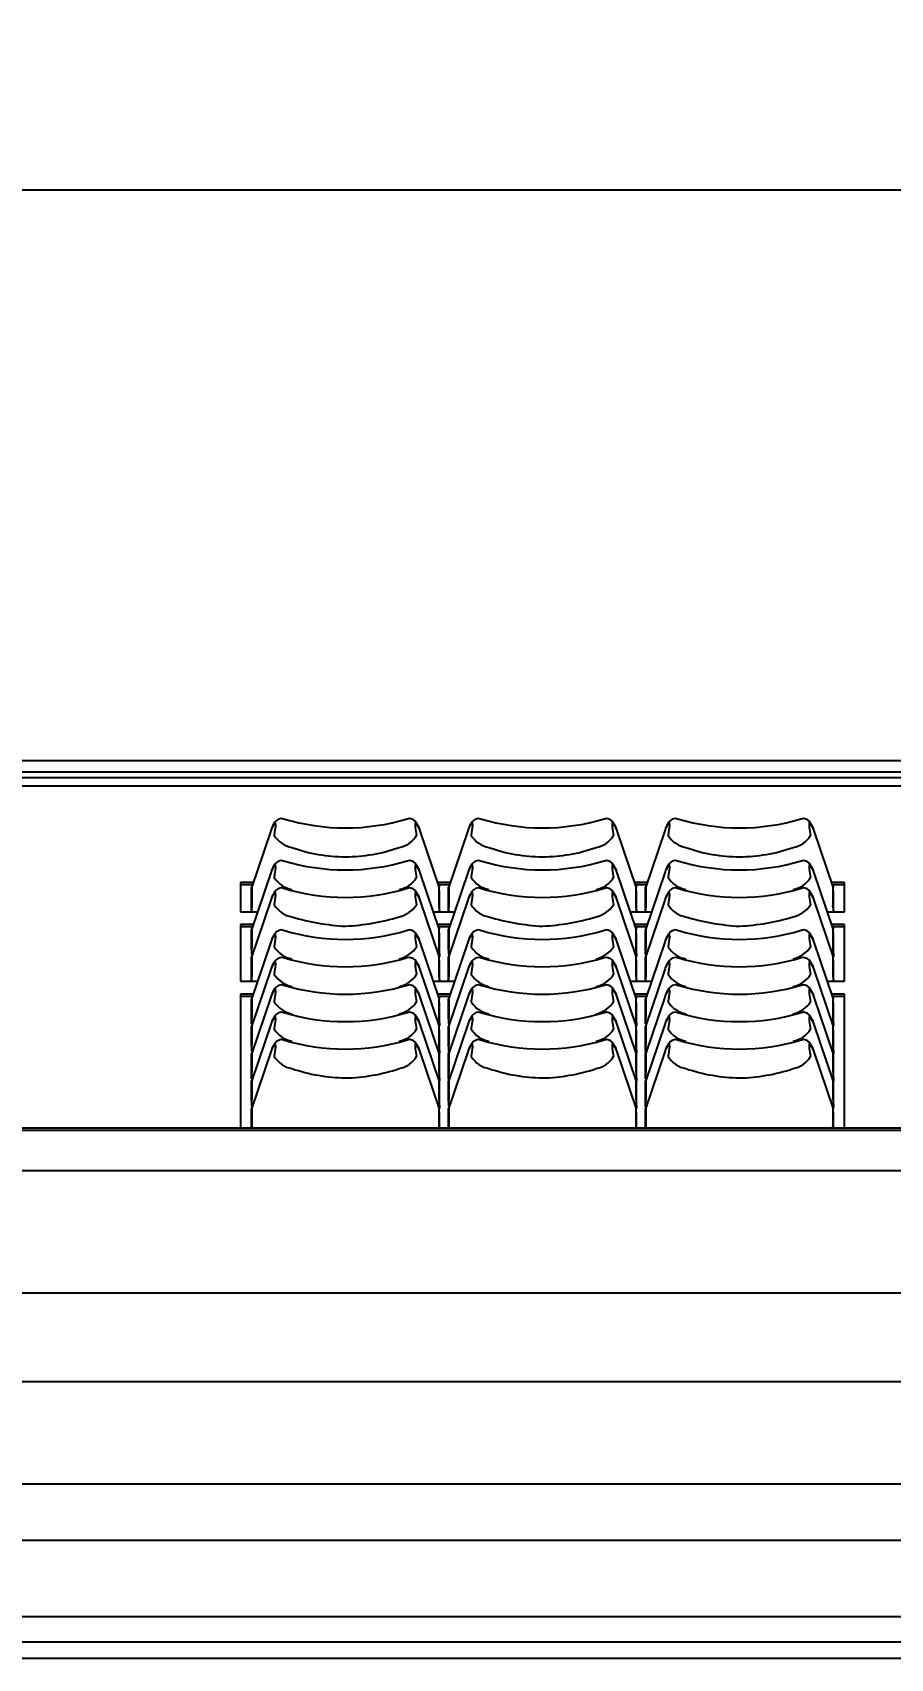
# Model space of a CAD drawing. Header units: inches. Extents: x 0.6 to 61.5, y 0.9 to 41.7.
# Drawn here: x 21.16 to 24.43, y 3.16 to 9.35 of the extents above; entities that cross this region are included whole.
import ezdxf

# ---------------------------------------------------------------- set-up
doc = ezdxf.new("R2010")
doc.units = ezdxf.units.IN
doc.header["$MEASUREMENT"] = 0
doc.layers.add('DIM', color=1, linetype='Continuous')
doc.layers.add('OBJECT', color=7, linetype='Continuous')
doc.styles.add('Arial', font='arial.ttf')
doc.dimstyles.new('ANSI & Metric .40 Stacked', dxfattribs={"dimscale": 2.666667, "dimtxt": 0.4, "dimasz": 0.5, "dimexe": 0.4, "dimexo": 0.4, "dimgap": 0.133333, "dimtad": 0, "dimtih": 1, "dimtoh": 1, "dimzin": 4, "dimdsep": 46, "dimtxsty": 'Arial', "dimcen": 0.2, "dimadec": 0, "dimazin": 0, "dimtfac": 0.75, "dimtofl": 0, "dimtmove": 0, "dimatfit": 3, "dimfxl": 1, "dimtolj": 1, "dimtzin": 0, "dimarcsym": 0})

# ---------------------------------------------------------------- blocks, each defined once
blk = doc.blocks.new('*D2')
at = {"layer": 'Defpoints', "color": 0, "transparency": 16777216}
for p in [(34.8192, 8.7457), (0.6492, 6.5153), (34.8192, 6.5144)]:
    blk.add_point(p, dxfattribs=at)
at = {"layer": 'DIM', "color": 0, "lineweight": -2, "transparency": 16777216}
for p, q in [((0.6492, 6.9153), (0.6492, 9.1457)), ((34.8192, 6.9144), (34.8192, 9.1457)), ((1.1492, 8.7457), (16.5511, 8.7457)), ((34.3192, 8.7457), (18.9173, 8.7457))]:
    blk.add_line(p, q, dxfattribs=at)
at = {"layer": 'DIM', "color": 0, "transparency": 16777216}
for points in [[(1.1492, 8.829), (1.1492, 8.6623), (0.6492, 8.7457)], [(34.3192, 8.829), (34.3192, 8.6623), (34.8192, 8.7457)]]:
    blk.add_solid(points, dxfattribs=at)
at = {"layer": 'DIM', "color": 0, "transparency": 16777216, "char_height": 0.4, "attachment_point": 5, "style": 'Arial'}
for s, insert in [('\\A1;34.17', (17.7342, 9.0834)), ('\\A1;[868mm]', (17.7342, 8.356))]:
    blk.add_mtext(s, dxfattribs=dict(at, insert=insert))

msp = doc.modelspace()

# ---------------------------------------------------------------- linework, layer by layer
at = {"layer": 'OBJECT'}
for p, q in [((34.1582, 6.573), (20.6308, 6.573)), ((34.1582, 6.5728), (20.6308, 6.5728)), ((20.6323, 6.5315), (34.1582, 6.5315)), ((34.1582, 6.5089), (20.633, 6.5089)), ((34.1572, 6.4765), (20.6342, 6.4765)), ((22.0737, 6.3177), (22.0714, 6.3109)), ((22.638, 6.311), (22.6358, 6.3173)), ((22.8237, 6.3177), (22.8214, 6.3109)), ((23.388, 6.311), (23.3858, 6.3173)), ((23.5737, 6.3177), (23.5714, 6.3109)), ((24.138, 6.311), (24.1358, 6.3173)), ((22.0737, 6.1577), (22.0714, 6.1509)), ((22.638, 6.1509), (22.6358, 6.1573)), ((22.8237, 6.1577), (22.8214, 6.1509)), ((23.388, 6.1509), (23.3858, 6.1573)), ((23.5737, 6.1577), (23.5714, 6.1509)), ((24.138, 6.1509), (24.1358, 6.1573)), ((22.003, 6.1097), (21.9552, 6.1097)), ((21.9552, 6.1097), (21.9552, 5.9985)), ((21.9552, 6.1018), (22.0003, 6.1018)), ((21.9974, 6.0918), (21.9972, 6.0652)), ((21.9974, 6.014), (21.9974, 6.0918)), ((22.753, 6.1097), (22.7064, 6.1097)), ((22.7091, 6.1018), (22.7503, 6.1018)), ((22.7119, 6.014), (22.7119, 6.0918)), ((22.7122, 6.0652), (22.7119, 6.0918)), ((22.7474, 6.0918), (22.7472, 6.0652)), ((22.7474, 6.014), (22.7474, 6.0918)), ((23.503, 6.1097), (23.4564, 6.1097)), ((23.4591, 6.1018), (23.5003, 6.1018)), ((23.4619, 6.014), (23.4619, 6.0918)), ((23.4622, 6.0652), (23.4619, 6.0918)), ((23.4974, 6.0918), (23.4972, 6.0652)), ((23.4974, 6.014), (23.4974, 6.0918)), ((24.2542, 6.1097), (24.2064, 6.1097)), ((24.2091, 6.1018), (24.2542, 6.1018)), ((24.2119, 6.014), (24.2119, 6.0918)), ((24.2122, 6.0652), (24.2119, 6.0918)), ((24.2542, 5.9985), (24.2542, 6.1097)), ((21.9972, 6.0652), (21.9972, 5.9985)), ((21.9973, 5.9985), (21.9974, 6.014)), ((22.0737, 6.0533), (22.0714, 6.0465)), ((22.638, 6.0465), (22.6358, 6.0529)), ((22.7119, 6.014), (22.7121, 5.9985)), ((22.7122, 5.9985), (22.7122, 6.0652)), ((22.7472, 6.0652), (22.7472, 5.9985)), ((22.7473, 5.9985), (22.7474, 6.014)), ((22.8237, 6.0533), (22.8214, 6.0465)), ((23.388, 6.0465), (23.3858, 6.0529)), ((23.4619, 6.014), (23.4621, 5.9985)), ((23.4622, 5.9985), (23.4622, 6.0652)), ((23.4972, 6.0652), (23.4972, 5.9985)), ((23.4973, 5.9985), (23.4974, 6.014)), ((23.5737, 6.0533), (23.5714, 6.0465)), ((24.138, 6.0465), (24.1358, 6.0529)), ((24.2119, 6.014), (24.2121, 5.9985)), ((24.2122, 5.9985), (24.2122, 6.0652)), ((21.9552, 5.9985), (22.0196, 5.9985)), ((22.003, 5.9497), (21.9552, 5.9497)), ((21.9552, 5.9497), (21.9552, 5.7341)), ((22.6898, 5.9985), (22.7696, 5.9985)), ((22.753, 5.9497), (22.7064, 5.9497)), ((23.4398, 5.9985), (23.5196, 5.9985)), ((23.503, 5.9497), (23.4564, 5.9497)), ((24.1898, 5.9985), (24.2542, 5.9985)), ((24.2542, 5.9497), (24.2064, 5.9497)), ((24.2542, 5.7341), (24.2542, 5.9497)), ((21.9552, 5.9418), (22.0003, 5.9418)), ((21.9974, 5.9317), (21.9972, 5.9052)), ((21.9972, 5.9052), (21.9972, 5.8359)), ((21.9974, 5.8539), (21.9974, 5.9317)), ((22.0737, 5.8932), (22.0714, 5.8864)), ((22.638, 5.8865), (22.6358, 5.8928)), ((22.7091, 5.9418), (22.7503, 5.9418)), ((22.7119, 5.8539), (22.7119, 5.9317)), ((22.7122, 5.9052), (22.7119, 5.9317)), ((22.7122, 5.8284), (22.7122, 5.9052)), ((22.7474, 5.9317), (22.7472, 5.9052)), ((22.7472, 5.9052), (22.7472, 5.8359)), ((22.7474, 5.8539), (22.7474, 5.9317)), ((22.8237, 5.8932), (22.8214, 5.8864)), ((23.388, 5.8865), (23.3858, 5.8928)), ((23.4591, 5.9418), (23.5003, 5.9418)), ((23.4619, 5.8539), (23.4619, 5.9317)), ((23.4622, 5.9052), (23.4619, 5.9317)), ((23.4622, 5.8284), (23.4622, 5.9052)), ((23.4974, 5.9317), (23.4972, 5.9052)), ((23.4972, 5.9052), (23.4972, 5.8359)), ((23.4974, 5.8539), (23.4974, 5.9317)), ((23.5737, 5.8932), (23.5714, 5.8864)), ((24.138, 5.8865), (24.1358, 5.8928)), ((24.2091, 5.9418), (24.2542, 5.9418)), ((24.2119, 5.8539), (24.2119, 5.9317)), ((24.2122, 5.9052), (24.2119, 5.9317)), ((24.2122, 5.8284), (24.2122, 5.9052)), ((21.9974, 5.8273), (21.9972, 5.8008)), ((21.9974, 5.7496), (21.9974, 5.8273)), ((22.7119, 5.8539), (22.7122, 5.8284)), ((22.7119, 5.7496), (22.7119, 5.8273)), ((22.7122, 5.8008), (22.7119, 5.8273)), ((22.7474, 5.8273), (22.7472, 5.8008)), ((22.7474, 5.7496), (22.7474, 5.8273)), ((23.4619, 5.8539), (23.4622, 5.8284)), ((23.4619, 5.7496), (23.4619, 5.8273)), ((23.4622, 5.8008), (23.4619, 5.8273)), ((23.4974, 5.8273), (23.4972, 5.8008)), ((23.4973, 5.8359), (23.4974, 5.8539)), ((23.4974, 5.7496), (23.4974, 5.8273)), ((24.2119, 5.8539), (24.2122, 5.8284)), ((24.2119, 5.7496), (24.2119, 5.8273)), ((24.2122, 5.8008), (24.2119, 5.8273)), ((24.2152, 5.8374), (24.2122, 5.8374)), ((21.9972, 5.8008), (21.9972, 5.7341)), ((22.0737, 5.7889), (22.0714, 5.7821)), ((22.638, 5.7821), (22.6358, 5.7885)), ((22.7122, 5.7341), (22.7122, 5.8008)), ((22.7472, 5.8008), (22.7472, 5.7341)), ((22.8237, 5.7889), (22.8214, 5.7821)), ((23.388, 5.7821), (23.3858, 5.7885)), ((23.4622, 5.7341), (23.4622, 5.8008)), ((23.4972, 5.8008), (23.4972, 5.7341)), ((23.5737, 5.7889), (23.5714, 5.7821)), ((24.138, 5.7821), (24.1358, 5.7885)), ((24.2122, 5.7341), (24.2122, 5.8008)), ((21.9552, 5.7341), (22.0196, 5.7341)), ((21.9973, 5.7341), (21.9974, 5.7496)), ((22.6898, 5.7341), (22.7696, 5.7341)), ((22.7119, 5.7496), (22.7121, 5.7341)), ((22.7473, 5.7341), (22.7474, 5.7496)), ((23.4398, 5.7341), (23.5196, 5.7341)), ((23.4619, 5.7496), (23.4621, 5.7341)), ((23.4973, 5.7341), (23.4974, 5.7496)), ((24.1898, 5.7341), (24.2542, 5.7341)), ((24.2119, 5.7496), (24.2121, 5.7341)), ((22.003, 5.6853), (21.9552, 5.6853)), ((21.9552, 5.6853), (21.9552, 5.175)), ((21.9552, 5.6773), (22.0003, 5.6773)), ((21.9974, 5.6673), (21.9972, 5.6408)), ((21.9972, 5.6408), (21.9972, 5.5715)), ((21.9974, 5.5895), (21.9974, 5.6673)), ((22.0737, 5.6845), (22.0714, 5.6777)), ((22.638, 5.6777), (22.6358, 5.6841)), ((22.753, 5.6853), (22.7064, 5.6853)), ((22.7091, 5.6773), (22.7503, 5.6773)), ((22.7119, 5.5895), (22.7119, 5.6673)), ((22.7122, 5.6408), (22.7119, 5.6673)), ((22.7122, 5.564), (22.7122, 5.6408)), ((22.7474, 5.6673), (22.7472, 5.6408)), ((22.7472, 5.6408), (22.7472, 5.5715)), ((22.7474, 5.5895), (22.7474, 5.6673)), ((22.8237, 5.6845), (22.8214, 5.6777)), ((23.388, 5.6777), (23.3858, 5.6841)), ((23.503, 5.6853), (23.4564, 5.6853)), ((23.4591, 5.6773), (23.5003, 5.6773)), ((23.4619, 5.5895), (23.4619, 5.6673)), ((23.4622, 5.6408), (23.4619, 5.6673)), ((23.4622, 5.564), (23.4622, 5.6408)), ((23.4974, 5.6673), (23.4972, 5.6408)), ((23.4972, 5.6408), (23.4972, 5.5715)), ((23.4974, 5.5895), (23.4974, 5.6673)), ((23.5737, 5.6845), (23.5714, 5.6777)), ((24.138, 5.6777), (24.1358, 5.6841)), ((24.2542, 5.6853), (24.2064, 5.6853)), ((24.2091, 5.6773), (24.2542, 5.6773)), ((24.2119, 5.5895), (24.2119, 5.6673)), ((24.2122, 5.6408), (24.2119, 5.6673)), ((24.2122, 5.564), (24.2122, 5.6408)), ((24.2542, 5.175), (24.2542, 5.6853)), ((21.9973, 5.5714), (21.9974, 5.5895)), ((22.0737, 5.5801), (22.0714, 5.5733)), ((22.638, 5.5733), (22.6358, 5.5797)), ((22.7119, 5.5895), (22.7122, 5.564)), ((22.8237, 5.5801), (22.8214, 5.5733)), ((23.388, 5.5733), (23.3858, 5.5797)), ((23.4619, 5.5895), (23.4622, 5.564)), ((23.4973, 5.5714), (23.4974, 5.5895)), ((23.5737, 5.5801), (23.5714, 5.5733)), ((24.138, 5.5733), (24.1358, 5.5797)), ((24.2119, 5.5895), (24.2122, 5.564)), ((21.9974, 5.5629), (21.9972, 5.5364)), ((21.9972, 5.5364), (21.9972, 5.4671)), ((21.9974, 5.4851), (21.9974, 5.5629)), ((22.7119, 5.4851), (22.7119, 5.5629)), ((22.7122, 5.5364), (22.7119, 5.5629)), ((22.7122, 5.4596), (22.7122, 5.5364)), ((22.7474, 5.5629), (22.7472, 5.5364)), ((22.7472, 5.5364), (22.7472, 5.4586)), ((22.7474, 5.4851), (22.7474, 5.5629)), ((23.4619, 5.4851), (23.4619, 5.5629)), ((23.4622, 5.5364), (23.4619, 5.5629)), ((23.4622, 5.4596), (23.4622, 5.5364)), ((23.4974, 5.5629), (23.4972, 5.5364)), ((23.4972, 5.5364), (23.4972, 5.4586)), ((23.4974, 5.4851), (23.4974, 5.5629)), ((24.2119, 5.4851), (24.2119, 5.5629)), ((24.2122, 5.5364), (24.2119, 5.5629)), ((24.2122, 5.4596), (24.2122, 5.5364)), ((21.9974, 5.4585), (21.9972, 5.432)), ((21.9974, 5.3807), (21.9974, 5.4585)), ((22.0737, 5.4757), (22.0714, 5.4689)), ((22.638, 5.469), (22.6358, 5.4753)), ((22.7119, 5.4851), (22.7122, 5.4596)), ((22.7119, 5.4585), (22.7119, 5.3807)), ((22.7122, 5.432), (22.7119, 5.4585)), ((22.7474, 5.4585), (22.7472, 5.432)), ((22.7474, 5.3807), (22.7474, 5.4585)), ((22.8237, 5.4757), (22.8214, 5.4689)), ((23.388, 5.469), (23.3858, 5.4753)), ((23.4619, 5.4851), (23.4622, 5.4596)), ((23.4619, 5.4585), (23.4619, 5.3807)), ((23.4622, 5.432), (23.4619, 5.4585)), ((23.4974, 5.4585), (23.4972, 5.432)), ((23.4973, 5.4671), (23.4974, 5.4851)), ((23.4974, 5.3807), (23.4974, 5.4585)), ((23.5737, 5.4757), (23.5714, 5.4689)), ((24.138, 5.469), (24.1358, 5.4753)), ((24.2119, 5.4851), (24.2122, 5.4596)), ((24.2119, 5.4585), (24.2119, 5.3807)), ((21.9972, 5.432), (21.9972, 5.3627)), ((22.7122, 5.3552), (22.7122, 5.432)), ((22.7472, 5.432), (22.7472, 5.3542)), ((23.4622, 5.3542), (23.4622, 5.432)), ((23.4972, 5.432), (23.4972, 5.3627)), ((24.2122, 5.3552), (24.2122, 5.432)), ((21.9974, 5.3542), (21.9972, 5.3276)), ((21.9972, 5.3276), (21.9972, 5.2583)), ((21.9973, 5.3627), (21.9974, 5.3807)), ((21.9974, 5.2764), (21.9974, 5.3542)), ((22.7119, 5.3807), (22.7122, 5.3552)), ((22.7119, 5.3542), (22.7119, 5.2764)), ((22.7122, 5.3276), (22.7119, 5.3542)), ((22.7122, 5.2509), (22.7122, 5.3276)), ((22.7474, 5.3542), (22.7472, 5.3276)), ((22.7472, 5.3276), (22.7472, 5.2583)), ((22.7473, 5.3627), (22.7474, 5.3807)), ((22.7474, 5.2764), (22.7474, 5.3542)), ((23.4619, 5.3807), (23.4622, 5.3552)), ((23.4619, 5.3542), (23.4619, 5.2764)), ((23.4622, 5.3276), (23.4619, 5.3542)), ((23.4622, 5.2509), (23.4622, 5.3276)), ((23.4974, 5.3542), (23.4972, 5.3276)), ((23.4972, 5.3276), (23.4972, 5.2552)), ((23.4973, 5.3627), (23.4974, 5.3807)), ((23.4974, 5.2764), (23.4974, 5.3542)), ((24.2119, 5.3807), (24.2122, 5.3552)), ((24.2119, 5.3542), (24.2119, 5.2764)), ((24.2122, 5.3276), (24.2119, 5.3542)), ((24.2122, 5.2552), (24.2122, 5.3276)), ((22.7119, 5.2764), (22.7122, 5.2509)), ((23.4619, 5.2764), (23.4622, 5.2509)), ((23.4972, 5.2552), (23.4974, 5.2764)), ((24.2119, 5.2764), (24.2121, 5.2552)), ((21.9974, 5.2498), (21.9972, 5.2232)), ((21.9972, 5.2232), (21.9972, 5.175)), ((21.9974, 5.172), (21.9974, 5.2498)), ((22.7119, 5.172), (22.7119, 5.2498)), ((22.7122, 5.2232), (22.7119, 5.2498)), ((22.7122, 5.175), (22.7122, 5.2232)), ((22.7474, 5.2498), (22.7472, 5.2232)), ((22.7472, 5.2232), (22.7472, 5.175)), ((22.7474, 5.172), (22.7474, 5.2498)), ((23.4619, 5.172), (23.4619, 5.2498)), ((23.4622, 5.2232), (23.4619, 5.2498)), ((23.4622, 5.175), (23.4622, 5.2232)), ((23.4974, 5.2498), (23.4972, 5.2232)), ((23.4972, 5.2232), (23.4972, 5.175)), ((23.4974, 5.172), (23.4974, 5.2498)), ((24.2119, 5.172), (24.2119, 5.2498)), ((24.2122, 5.2232), (24.2119, 5.2498)), ((24.2122, 5.175), (24.2122, 5.2232)), ((34.1692, 5.175), (1.2992, 5.175)), ((34.1692, 5.1653), (1.2992, 5.1653)), ((34.1692, 5.0125), (1.2992, 5.0125)), ((34.1692, 4.5468), (1.2992, 4.5468)), ((1.2992, 4.2106), (34.1692, 4.2106)), ((34.1692, 3.8196), (1.2992, 3.8196)), ((34.1692, 3.6044), (1.2992, 3.6044)), ((34.1667, 3.3136), (1.3017, 3.3136)), ((1.2992, 3.2186), (34.1692, 3.2186)), ((34.1692, 3.1556), (1.2992, 3.1556))]:
    msp.add_line(p, q, dxfattribs=at)
at = {"layer": 'OBJECT', "flags": 128}
for points in [[(22.1188, 6.3515), (22.1103, 6.3537), (22.0991, 6.3508), (22.0921, 6.346), (22.0862, 6.3395), (22.0779, 6.3264), (22.0755, 6.3219), (22.0738, 6.3186), (22.0726, 6.3152)], [(22.0737, 6.3177), (22.0726, 6.3157), (22.0726, 6.3157), (22.0726, 6.3157)], [(22.0837, 6.2889), (22.0837, 6.2889), (22.0842, 6.2912), (22.0898, 6.326), (22.0881, 6.3366), (22.0802, 6.3291), (22.0741, 6.3185), (22.0737, 6.3177)], [(22.6348, 6.3202), (22.6348, 6.3202), (22.6348, 6.3202), (22.633, 6.3236), (22.6196, 6.3437), (22.6122, 6.3498), (22.5988, 6.3538), (22.5908, 6.3515)], [(22.6358, 6.3173), (22.6256, 6.3339), (22.6201, 6.3353), (22.6202, 6.3196), (22.6257, 6.2889), (22.6257, 6.2889), (22.6257, 6.2889)], [(22.8688, 6.3515), (22.8603, 6.3537), (22.8491, 6.3508), (22.8421, 6.346), (22.8362, 6.3395), (22.8279, 6.3264), (22.8255, 6.3219), (22.8238, 6.3186), (22.8226, 6.3152)], [(22.8237, 6.3177), (22.8226, 6.3157), (22.8226, 6.3157), (22.8226, 6.3157)], [(22.8337, 6.2889), (22.8337, 6.2889), (22.8342, 6.2912), (22.8398, 6.326), (22.8381, 6.3366), (22.8302, 6.3291), (22.8241, 6.3185), (22.8237, 6.3177)], [(23.3848, 6.3202), (23.3848, 6.3202), (23.3848, 6.3202), (23.383, 6.3236), (23.3696, 6.3437), (23.3622, 6.3498), (23.3488, 6.3538), (23.3408, 6.3515)], [(23.3858, 6.3173), (23.3756, 6.3339), (23.3701, 6.3353), (23.3702, 6.3196), (23.3757, 6.2889), (23.3757, 6.2889), (23.3757, 6.2889)], [(23.6185, 6.3515), (23.6103, 6.3537), (23.5991, 6.3508), (23.5921, 6.346), (23.5862, 6.3395), (23.5779, 6.3264), (23.5755, 6.3219), (23.5738, 6.3186), (23.5726, 6.3152)], [(23.5737, 6.3177), (23.5726, 6.3157), (23.5726, 6.3157), (23.5726, 6.3157)], [(23.5837, 6.2889), (23.5837, 6.2889), (23.5842, 6.2912), (23.5898, 6.326), (23.5881, 6.3366), (23.5802, 6.3291), (23.5741, 6.3185), (23.5737, 6.3177)], [(24.1348, 6.3202), (24.1348, 6.3202), (24.1348, 6.3202), (24.133, 6.3236), (24.1196, 6.3437), (24.1122, 6.3498), (24.0988, 6.3538), (24.0908, 6.3515)], [(24.1358, 6.3173), (24.1256, 6.3339), (24.1201, 6.3353), (24.1202, 6.3196), (24.1257, 6.2889), (24.1257, 6.2889), (24.1257, 6.2889)], [(22.0714, 6.3109), (22.0446, 6.2323), (21.9976, 6.0939)], [(22.7118, 6.0939), (22.6647, 6.2323), (22.638, 6.311)], [(22.8214, 6.3109), (22.7946, 6.2323), (22.7476, 6.0939)], [(23.4618, 6.0939), (23.4147, 6.2323), (23.388, 6.311)], [(23.5714, 6.3109), (23.5446, 6.2323), (23.4976, 6.0939)], [(24.2118, 6.0939), (24.1647, 6.2323), (24.138, 6.311)], [(22.1188, 6.1914), (22.1103, 6.1937), (22.0991, 6.1908), (22.0921, 6.1859), (22.0862, 6.1794), (22.0779, 6.1664), (22.0755, 6.1619), (22.0738, 6.1585), (22.0726, 6.1551)], [(22.6348, 6.1601), (22.6348, 6.1601), (22.6348, 6.1601), (22.633, 6.1635), (22.6196, 6.1837), (22.6122, 6.1898), (22.5988, 6.1937), (22.5908, 6.1915)], [(22.8685, 6.1915), (22.8603, 6.1937), (22.8491, 6.1908), (22.8421, 6.1859), (22.8362, 6.1794), (22.8279, 6.1664), (22.8255, 6.1619), (22.8238, 6.1585), (22.8226, 6.1551)], [(23.3848, 6.1601), (23.3848, 6.1601), (23.3848, 6.1601), (23.383, 6.1635), (23.3696, 6.1837), (23.3622, 6.1898), (23.3488, 6.1937), (23.3408, 6.1915)], [(23.6188, 6.1914), (23.6103, 6.1937), (23.5991, 6.1908), (23.5921, 6.1859), (23.5862, 6.1794), (23.5779, 6.1664), (23.5755, 6.1619), (23.5738, 6.1585), (23.5726, 6.1551)], [(24.1348, 6.1601), (24.1348, 6.1601), (24.1348, 6.1601), (24.133, 6.1635), (24.1196, 6.1837), (24.1122, 6.1898), (24.0988, 6.1937), (24.0908, 6.1915)], [(22.0714, 6.1509), (22.0446, 6.0722), (21.9976, 5.9339)], [(22.0737, 6.1577), (22.0726, 6.1556), (22.0726, 6.1556), (22.0726, 6.1556)], [(22.0837, 6.1288), (22.0837, 6.1288), (22.0842, 6.1311), (22.0898, 6.1659), (22.0881, 6.1765), (22.0802, 6.169), (22.0741, 6.1585), (22.0737, 6.1577)], [(22.6358, 6.1573), (22.6256, 6.1738), (22.6201, 6.1752), (22.6202, 6.1596), (22.6257, 6.1288), (22.6257, 6.1288), (22.6257, 6.1288)], [(22.7118, 5.9339), (22.6647, 6.0722), (22.638, 6.1509)], [(22.8214, 6.1509), (22.7946, 6.0722), (22.7476, 5.9339)], [(22.8237, 6.1577), (22.8226, 6.1556), (22.8226, 6.1556), (22.8226, 6.1556)], [(22.8337, 6.1288), (22.8337, 6.1288), (22.8342, 6.1311), (22.8398, 6.1659), (22.8381, 6.1765), (22.8302, 6.169), (22.8241, 6.1585), (22.8237, 6.1577)], [(23.3858, 6.1573), (23.3756, 6.1738), (23.3701, 6.1752), (23.3702, 6.1596), (23.3757, 6.1288), (23.3757, 6.1288), (23.3757, 6.1288)], [(23.4618, 5.9339), (23.4147, 6.0722), (23.388, 6.1509)], [(23.5714, 6.1509), (23.5446, 6.0722), (23.4976, 5.9339)], [(23.5737, 6.1577), (23.5726, 6.1556), (23.5726, 6.1556), (23.5726, 6.1556)], [(23.5837, 6.1288), (23.5837, 6.1288), (23.5842, 6.1311), (23.5898, 6.1659), (23.5881, 6.1765), (23.5802, 6.169), (23.5741, 6.1585), (23.5737, 6.1577)], [(24.1358, 6.1573), (24.1256, 6.1738), (24.1201, 6.1752), (24.1202, 6.1596), (24.1257, 6.1288), (24.1257, 6.1288), (24.1257, 6.1288)], [(24.2118, 5.9339), (24.1647, 6.0722), (24.138, 6.1509)], [(21.9984, 6.0979), (21.9976, 6.0949), (21.9974, 6.0918)], [(22.1188, 6.0871), (22.1103, 6.0893), (22.0991, 6.0864), (22.0921, 6.0816), (22.0862, 6.0751), (22.0779, 6.062), (22.0755, 6.0575), (22.0738, 6.0541), (22.0726, 6.0508)], [(22.0837, 6.0244), (22.0837, 6.0244), (22.0842, 6.0267), (22.0898, 6.0615), (22.0881, 6.0722), (22.0802, 6.0646), (22.0741, 6.0541), (22.0737, 6.0533)], [(22.6348, 6.0557), (22.6348, 6.0557), (22.6348, 6.0557), (22.633, 6.0592), (22.6196, 6.0793), (22.6122, 6.0854), (22.5988, 6.0893), (22.5908, 6.0871)], [(22.6358, 6.0529), (22.6256, 6.0695), (22.6201, 6.0708), (22.6202, 6.0552), (22.6257, 6.0244), (22.6257, 6.0244), (22.6257, 6.0244)], [(22.7109, 6.0979), (22.7117, 6.0949), (22.7119, 6.0918)], [(22.7484, 6.0979), (22.7476, 6.0949), (22.7474, 6.0918)], [(22.8685, 6.0871), (22.8603, 6.0893), (22.8491, 6.0864), (22.8421, 6.0816), (22.8362, 6.0751), (22.8279, 6.062), (22.8255, 6.0575), (22.8238, 6.0541), (22.8226, 6.0508)], [(22.8337, 6.0244), (22.8337, 6.0244), (22.8342, 6.0267), (22.8398, 6.0615), (22.8381, 6.0722), (22.8302, 6.0646), (22.8241, 6.0541), (22.8237, 6.0533)], [(23.3848, 6.0557), (23.3848, 6.0557), (23.3848, 6.0557), (23.383, 6.0592), (23.3696, 6.0793), (23.3622, 6.0854), (23.3488, 6.0893), (23.3408, 6.0871)], [(23.3858, 6.0529), (23.3756, 6.0695), (23.3701, 6.0708), (23.3702, 6.0552), (23.3757, 6.0244), (23.3757, 6.0244), (23.3757, 6.0244)], [(23.4609, 6.0979), (23.4617, 6.0949), (23.4619, 6.0918)], [(23.4985, 6.0979), (23.4976, 6.0949), (23.4974, 6.0918)], [(23.6185, 6.0871), (23.6103, 6.0893), (23.5991, 6.0864), (23.5921, 6.0816), (23.5862, 6.0751), (23.5779, 6.062), (23.5755, 6.0575), (23.5738, 6.0541), (23.5726, 6.0508)], [(23.5837, 6.0244), (23.5837, 6.0244), (23.5842, 6.0267), (23.5898, 6.0615), (23.5881, 6.0722), (23.5802, 6.0646), (23.5741, 6.0541), (23.5737, 6.0533)], [(24.1348, 6.0557), (24.1348, 6.0557), (24.1348, 6.0557), (24.133, 6.0592), (24.1196, 6.0793), (24.1122, 6.0854), (24.0988, 6.0893), (24.0908, 6.0871)], [(24.1358, 6.0529), (24.1256, 6.0695), (24.1201, 6.0708), (24.1202, 6.0552), (24.1257, 6.0244), (24.1257, 6.0244), (24.1257, 6.0244)], [(24.2109, 6.0979), (24.2117, 6.0949), (24.2119, 6.0918)], [(21.9985, 6.0202), (21.9976, 6.0172), (21.9974, 6.014)], [(22.0714, 6.0465), (22.0446, 5.9678), (21.9976, 5.8295)], [(22.0737, 6.0533), (22.0726, 6.0512), (22.0726, 6.0512), (22.0726, 6.0512)], [(22.7118, 5.8295), (22.6647, 5.9678), (22.638, 6.0465)], [(22.7108, 6.0202), (22.7117, 6.0172), (22.7119, 6.014)], [(22.7485, 6.0202), (22.7476, 6.0172), (22.7474, 6.014)], [(22.8214, 6.0465), (22.7946, 5.9678), (22.7476, 5.8295)], [(22.8237, 6.0533), (22.8226, 6.0512), (22.8226, 6.0512), (22.8226, 6.0512)], [(23.4618, 5.8295), (23.4147, 5.9678), (23.388, 6.0465)], [(23.4608, 6.0202), (23.4617, 6.0172), (23.4619, 6.014)], [(23.4985, 6.0202), (23.4976, 6.0172), (23.4974, 6.014)], [(23.5714, 6.0465), (23.5446, 5.9678), (23.4976, 5.8295)], [(23.5737, 6.0533), (23.5726, 6.0512), (23.5726, 6.0512), (23.5726, 6.0512)], [(24.2118, 5.8295), (24.1647, 5.9678), (24.138, 6.0465)], [(24.2108, 6.0202), (24.2117, 6.0172), (24.2119, 6.014)], [(21.9984, 5.9378), (21.9976, 5.9348), (21.9974, 5.9317)], [(22.0714, 5.8864), (22.0446, 5.8078), (21.9976, 5.6694)], [(22.1188, 5.927), (22.1103, 5.9292), (22.0991, 5.9264), (22.0921, 5.9215), (22.0862, 5.915), (22.0779, 5.9019), (22.0755, 5.8975), (22.0738, 5.8941), (22.0726, 5.8907)], [(22.0737, 5.8932), (22.0726, 5.8912), (22.0726, 5.8912), (22.0726, 5.8912)], [(22.0837, 5.8644), (22.0837, 5.8644), (22.0842, 5.8667), (22.0898, 5.9015), (22.0881, 5.9121), (22.0802, 5.9046), (22.0741, 5.8941), (22.0737, 5.8932)], [(22.6348, 5.8957), (22.6348, 5.8957), (22.6348, 5.8957), (22.633, 5.8991), (22.6196, 5.9193), (22.6122, 5.9253), (22.5988, 5.9293), (22.5908, 5.927)], [(22.6358, 5.8928), (22.6256, 5.9094), (22.6201, 5.9108), (22.6202, 5.8951), (22.6257, 5.8644), (22.6257, 5.8644), (22.6257, 5.8644)], [(22.7118, 5.6694), (22.6647, 5.8078), (22.638, 5.8865)], [(22.7109, 5.9378), (22.7117, 5.9348), (22.7119, 5.9317)], [(22.7484, 5.9378), (22.7476, 5.9348), (22.7474, 5.9317)], [(22.8214, 5.8864), (22.7946, 5.8078), (22.7476, 5.6694)], [(22.8685, 5.9271), (22.8603, 5.9292), (22.8491, 5.9264), (22.8421, 5.9215), (22.8362, 5.915), (22.8279, 5.9019), (22.8255, 5.8975), (22.8238, 5.8941), (22.8226, 5.8907)], [(22.8237, 5.8932), (22.8226, 5.8912), (22.8226, 5.8912), (22.8226, 5.8912)], [(22.8337, 5.8644), (22.8337, 5.8644), (22.8342, 5.8667), (22.8398, 5.9015), (22.8381, 5.9121), (22.8302, 5.9046), (22.8241, 5.8941), (22.8237, 5.8932)], [(23.3848, 5.8957), (23.3848, 5.8957), (23.3848, 5.8957), (23.383, 5.8991), (23.3696, 5.9193), (23.3622, 5.9253), (23.3488, 5.9293), (23.3408, 5.927)], [(23.3858, 5.8928), (23.3756, 5.9094), (23.3701, 5.9108), (23.3702, 5.8951), (23.3757, 5.8644), (23.3757, 5.8644), (23.3757, 5.8644)], [(23.4618, 5.6694), (23.4147, 5.8078), (23.388, 5.8865)], [(23.4609, 5.9378), (23.4617, 5.9348), (23.4619, 5.9317)], [(23.4985, 5.9378), (23.4976, 5.9348), (23.4974, 5.9317)], [(23.5714, 5.8864), (23.5446, 5.8078), (23.4976, 5.6694)], [(23.6188, 5.927), (23.6103, 5.9292), (23.5991, 5.9264), (23.5921, 5.9215), (23.5862, 5.915), (23.5779, 5.9019), (23.5755, 5.8975), (23.5738, 5.8941), (23.5726, 5.8907)], [(23.5737, 5.8932), (23.5726, 5.8912), (23.5726, 5.8912), (23.5726, 5.8912)], [(23.5837, 5.8644), (23.5837, 5.8644), (23.5842, 5.8667), (23.5898, 5.9015), (23.5881, 5.9121), (23.5802, 5.9046), (23.5741, 5.8941), (23.5737, 5.8932)], [(24.1348, 5.8957), (24.1348, 5.8957), (24.1348, 5.8957), (24.133, 5.8991), (24.1196, 5.9193), (24.1122, 5.9253), (24.0988, 5.9293), (24.0908, 5.927)], [(24.1358, 5.8928), (24.1256, 5.9094), (24.1201, 5.9108), (24.1202, 5.8951), (24.1257, 5.8644), (24.1257, 5.8644), (24.1257, 5.8644)], [(24.2118, 5.6694), (24.1647, 5.8078), (24.138, 5.8865)], [(24.2109, 5.9378), (24.2117, 5.9348), (24.2119, 5.9317)], [(21.9984, 5.8335), (21.9976, 5.8305), (21.9974, 5.8273)], [(22.1185, 5.8227), (22.1103, 5.8249), (22.0991, 5.822), (22.0921, 5.8171), (22.0862, 5.8106), (22.0779, 5.7976), (22.0755, 5.7931), (22.0738, 5.7897), (22.0726, 5.7863)], [(22.6348, 5.7913), (22.6348, 5.7913), (22.6348, 5.7913), (22.633, 5.7947), (22.6196, 5.8149), (22.6122, 5.8209), (22.5988, 5.8249), (22.5908, 5.8226)], [(22.7109, 5.8335), (22.7117, 5.8305), (22.7119, 5.8273)], [(22.7484, 5.8335), (22.7476, 5.8305), (22.7474, 5.8273)], [(22.8688, 5.8226), (22.8603, 5.8249), (22.8491, 5.822), (22.8421, 5.8171), (22.8362, 5.8106), (22.8279, 5.7976), (22.8255, 5.7931), (22.8238, 5.7897), (22.8226, 5.7863)], [(23.3848, 5.7913), (23.3848, 5.7913), (23.3848, 5.7913), (23.383, 5.7947), (23.3696, 5.8149), (23.3622, 5.8209), (23.3488, 5.8249), (23.3408, 5.8226)], [(23.4609, 5.8335), (23.4617, 5.8305), (23.4619, 5.8273)], [(23.4985, 5.8335), (23.4976, 5.8305), (23.4974, 5.8273)], [(23.6188, 5.8226), (23.6103, 5.8249), (23.5991, 5.822), (23.5921, 5.8171), (23.5862, 5.8106), (23.5779, 5.7976), (23.5755, 5.7931), (23.5738, 5.7897), (23.5726, 5.7863)], [(24.1348, 5.7913), (24.1348, 5.7913), (24.1348, 5.7913), (24.133, 5.7947), (24.1196, 5.8149), (24.1122, 5.8209), (24.0988, 5.8249), (24.0908, 5.8226)], [(24.2109, 5.8335), (24.2117, 5.8305), (24.2119, 5.8273)], [(22.0714, 5.7821), (22.0446, 5.7034), (21.9976, 5.565)], [(22.0737, 5.7889), (22.0726, 5.7868), (22.0726, 5.7868), (22.0726, 5.7868)], [(22.0837, 5.76), (22.0837, 5.76), (22.0842, 5.7623), (22.0898, 5.7971), (22.0881, 5.8077), (22.0802, 5.8002), (22.0741, 5.7897), (22.0737, 5.7889)], [(22.6358, 5.7885), (22.6256, 5.805), (22.6201, 5.8064), (22.6202, 5.7908), (22.6257, 5.76), (22.6257, 5.76), (22.6257, 5.76)], [(22.7118, 5.565), (22.6647, 5.7034), (22.638, 5.7821)], [(22.8214, 5.7821), (22.7946, 5.7034), (22.7476, 5.565)], [(22.8237, 5.7889), (22.8226, 5.7868), (22.8226, 5.7868), (22.8226, 5.7868)], [(22.8337, 5.76), (22.8337, 5.76), (22.8342, 5.7623), (22.8398, 5.7971), (22.8381, 5.8077), (22.8302, 5.8002), (22.8241, 5.7897), (22.8237, 5.7889)], [(23.3858, 5.7885), (23.3756, 5.805), (23.3701, 5.8064), (23.3702, 5.7908), (23.3757, 5.76), (23.3757, 5.76), (23.3757, 5.76)], [(23.4618, 5.565), (23.4147, 5.7034), (23.388, 5.7821)], [(23.5714, 5.7821), (23.5446, 5.7034), (23.4976, 5.565)], [(23.5737, 5.7889), (23.5726, 5.7868), (23.5726, 5.7868), (23.5726, 5.7868)], [(23.5837, 5.76), (23.5837, 5.76), (23.5842, 5.7623), (23.5898, 5.7971), (23.5881, 5.8077), (23.5802, 5.8002), (23.5741, 5.7897), (23.5737, 5.7889)], [(24.1358, 5.7885), (24.1256, 5.805), (24.1201, 5.8064), (24.1202, 5.7908), (24.1257, 5.76), (24.1257, 5.76), (24.1257, 5.76)], [(24.2118, 5.565), (24.1647, 5.7034), (24.138, 5.7821)], [(21.9985, 5.7558), (21.9976, 5.7527), (21.9974, 5.7496)], [(22.1185, 5.7183), (22.1103, 5.7205), (22.0991, 5.7176), (22.0921, 5.7128), (22.0862, 5.7063), (22.0779, 5.6932), (22.0755, 5.6887), (22.0738, 5.6853), (22.0726, 5.682)], [(22.0837, 5.6556), (22.0837, 5.6556), (22.0842, 5.6579), (22.0898, 5.6927), (22.0881, 5.7033), (22.0802, 5.6958), (22.0741, 5.6853), (22.0737, 5.6845)], [(22.6348, 5.6869), (22.6348, 5.6869), (22.6348, 5.6869), (22.633, 5.6904), (22.6196, 5.7105), (22.6122, 5.7166), (22.5988, 5.7205), (22.5908, 5.7183)], [(22.6358, 5.6841), (22.6256, 5.7006), (22.6201, 5.702), (22.6202, 5.6864), (22.6257, 5.6556), (22.6257, 5.6556), (22.6257, 5.6556)], [(22.7108, 5.7558), (22.7117, 5.7527), (22.7119, 5.7496)], [(22.7485, 5.7558), (22.7476, 5.7527), (22.7474, 5.7496)], [(22.8688, 5.7182), (22.8603, 5.7205), (22.8491, 5.7176), (22.8421, 5.7128), (22.8362, 5.7063), (22.8279, 5.6932), (22.8255, 5.6887), (22.8238, 5.6853), (22.8226, 5.682)], [(22.8337, 5.6556), (22.8337, 5.6556), (22.8342, 5.6579), (22.8398, 5.6927), (22.8381, 5.7033), (22.8302, 5.6958), (22.8241, 5.6853), (22.8237, 5.6845)], [(23.3848, 5.6869), (23.3848, 5.6869), (23.3848, 5.6869), (23.383, 5.6904), (23.3696, 5.7105), (23.3622, 5.7166), (23.3488, 5.7205), (23.3408, 5.7183)], [(23.3858, 5.6841), (23.3756, 5.7006), (23.3701, 5.702), (23.3702, 5.6864), (23.3757, 5.6556), (23.3757, 5.6556), (23.3757, 5.6556)], [(23.4608, 5.7558), (23.4617, 5.7527), (23.4619, 5.7496)], [(23.4985, 5.7558), (23.4976, 5.7527), (23.4974, 5.7496)], [(23.6188, 5.7182), (23.6103, 5.7205), (23.5991, 5.7176), (23.5921, 5.7128), (23.5862, 5.7063), (23.5779, 5.6932), (23.5755, 5.6887), (23.5738, 5.6853), (23.5726, 5.682)], [(23.5837, 5.6556), (23.5837, 5.6556), (23.5842, 5.6579), (23.5898, 5.6927), (23.5881, 5.7033), (23.5802, 5.6958), (23.5741, 5.6853), (23.5737, 5.6845)], [(24.1348, 5.6869), (24.1348, 5.6869), (24.1348, 5.6869), (24.133, 5.6904), (24.1196, 5.7105), (24.1122, 5.7166), (24.0988, 5.7205), (24.0908, 5.7183)], [(24.1358, 5.6841), (24.1256, 5.7006), (24.1201, 5.702), (24.1202, 5.6864), (24.1257, 5.6556), (24.1257, 5.6556), (24.1257, 5.6556)], [(24.2108, 5.7558), (24.2117, 5.7527), (24.2119, 5.7496)], [(21.9984, 5.6734), (21.9976, 5.6704), (21.9974, 5.6673)], [(22.0714, 5.6777), (22.0446, 5.599), (21.9976, 5.4607)], [(22.0737, 5.6845), (22.0726, 5.6824), (22.0726, 5.6824), (22.0726, 5.6824)], [(22.7118, 5.4607), (22.6647, 5.599), (22.638, 5.6777)], [(22.7109, 5.6734), (22.7117, 5.6704), (22.7119, 5.6673)], [(22.7484, 5.6734), (22.7476, 5.6704), (22.7474, 5.6673)], [(22.8214, 5.6777), (22.7946, 5.599), (22.7476, 5.4607)], [(22.8237, 5.6845), (22.8226, 5.6824), (22.8226, 5.6824), (22.8226, 5.6824)], [(23.4618, 5.4607), (23.4147, 5.599), (23.388, 5.6777)], [(23.4609, 5.6734), (23.4617, 5.6704), (23.4619, 5.6673)], [(23.4985, 5.6734), (23.4976, 5.6704), (23.4974, 5.6673)], [(23.5714, 5.6777), (23.5446, 5.599), (23.4976, 5.4607)], [(23.5737, 5.6845), (23.5726, 5.6824), (23.5726, 5.6824), (23.5726, 5.6824)], [(24.2118, 5.4607), (24.1647, 5.599), (24.138, 5.6777)], [(24.2109, 5.6734), (24.2117, 5.6704), (24.2119, 5.6673)], [(22.0714, 5.5733), (22.0446, 5.4947), (21.9976, 5.3563)], [(22.1188, 5.6139), (22.1103, 5.6161), (22.0991, 5.6132), (22.0921, 5.6084), (22.0862, 5.6019), (22.0779, 5.5888), (22.0755, 5.5843), (22.0738, 5.5809), (22.0726, 5.5776)], [(22.0737, 5.5801), (22.0726, 5.578), (22.0726, 5.578), (22.0726, 5.578)], [(22.0837, 5.5512), (22.0837, 5.5512), (22.0842, 5.5536), (22.0898, 5.5884), (22.0881, 5.599), (22.0802, 5.5914), (22.0741, 5.5809), (22.0737, 5.5801)], [(22.6348, 5.5825), (22.6348, 5.5825), (22.6348, 5.5825), (22.633, 5.586), (22.6196, 5.6061), (22.6122, 5.6122), (22.5988, 5.6161), (22.5908, 5.6139)], [(22.6358, 5.5797), (22.6256, 5.5963), (22.6201, 5.5976), (22.6202, 5.582), (22.6257, 5.5512), (22.6257, 5.5512), (22.6257, 5.5512)], [(22.7118, 5.3563), (22.6647, 5.4947), (22.638, 5.5733)], [(22.8214, 5.5733), (22.7946, 5.4947), (22.7476, 5.3563)], [(22.8688, 5.6139), (22.8603, 5.6161), (22.8491, 5.6132), (22.8421, 5.6084), (22.8362, 5.6019), (22.8279, 5.5888), (22.8255, 5.5843), (22.8238, 5.5809), (22.8226, 5.5776)], [(22.8237, 5.5801), (22.8226, 5.578), (22.8226, 5.578), (22.8226, 5.578)], [(22.8337, 5.5512), (22.8337, 5.5512), (22.8342, 5.5536), (22.8398, 5.5884), (22.8381, 5.599), (22.8302, 5.5914), (22.8241, 5.5809), (22.8237, 5.5801)], [(23.3848, 5.5825), (23.3848, 5.5825), (23.3848, 5.5825), (23.383, 5.586), (23.3696, 5.6061), (23.3622, 5.6122), (23.3488, 5.6161), (23.3408, 5.6139)], [(23.3858, 5.5797), (23.3756, 5.5963), (23.3701, 5.5976), (23.3702, 5.582), (23.3757, 5.5512), (23.3757, 5.5512), (23.3757, 5.5512)], [(23.4618, 5.3563), (23.4147, 5.4947), (23.388, 5.5733)], [(23.5714, 5.5733), (23.5446, 5.4947), (23.4976, 5.3563)], [(23.6188, 5.6139), (23.6103, 5.6161), (23.5991, 5.6132), (23.5921, 5.6084), (23.5862, 5.6019), (23.5779, 5.5888), (23.5755, 5.5843), (23.5738, 5.5809), (23.5726, 5.5776)], [(23.5737, 5.5801), (23.5726, 5.578), (23.5726, 5.578), (23.5726, 5.578)], [(23.5837, 5.5512), (23.5837, 5.5512), (23.5842, 5.5536), (23.5898, 5.5884), (23.5881, 5.599), (23.5802, 5.5914), (23.5741, 5.5809), (23.5737, 5.5801)], [(24.1348, 5.5825), (24.1348, 5.5825), (24.1348, 5.5825), (24.133, 5.586), (24.1196, 5.6061), (24.1122, 5.6122), (24.0988, 5.6161), (24.0908, 5.6139)], [(24.1358, 5.5797), (24.1256, 5.5963), (24.1201, 5.5976), (24.1202, 5.582), (24.1257, 5.5512), (24.1257, 5.5512), (24.1257, 5.5512)], [(24.2118, 5.3563), (24.1647, 5.4947), (24.138, 5.5733)], [(21.9984, 5.569), (21.9976, 5.566), (21.9974, 5.5629)], [(22.1185, 5.5095), (22.1103, 5.5117), (22.0991, 5.5088), (22.0921, 5.504), (22.0862, 5.4975), (22.0779, 5.4844), (22.0755, 5.4799), (22.0738, 5.4766), (22.0726, 5.4732)], [(22.6348, 5.4782), (22.6348, 5.4782), (22.6348, 5.4782), (22.633, 5.4816), (22.6196, 5.5017), (22.6122, 5.5078), (22.5988, 5.5118), (22.5908, 5.5095)], [(22.7109, 5.569), (22.7117, 5.566), (22.7119, 5.5629)], [(22.7484, 5.569), (22.7476, 5.566), (22.7474, 5.5629)], [(22.8688, 5.5095), (22.8603, 5.5117), (22.8491, 5.5088), (22.8421, 5.504), (22.8362, 5.4975), (22.8279, 5.4844), (22.8255, 5.4799), (22.8238, 5.4766), (22.8226, 5.4732)], [(23.3848, 5.4782), (23.3848, 5.4782), (23.3848, 5.4782), (23.383, 5.4816), (23.3696, 5.5017), (23.3622, 5.5078), (23.3488, 5.5118), (23.3408, 5.5095)], [(23.4609, 5.569), (23.4617, 5.566), (23.4619, 5.5629)], [(23.4985, 5.569), (23.4976, 5.566), (23.4974, 5.5629)], [(23.6188, 5.5095), (23.6103, 5.5117), (23.5991, 5.5088), (23.5921, 5.504), (23.5862, 5.4975), (23.5779, 5.4844), (23.5755, 5.4799), (23.5738, 5.4766), (23.5726, 5.4732)], [(24.1348, 5.4782), (24.1348, 5.4782), (24.1348, 5.4782), (24.133, 5.4816), (24.1196, 5.5017), (24.1122, 5.5078), (24.0988, 5.5118), (24.0908, 5.5095)], [(24.2109, 5.569), (24.2117, 5.566), (24.2119, 5.5629)], [(21.9984, 5.4647), (21.9976, 5.4616), (21.9974, 5.4585)], [(22.0714, 5.4689), (22.0446, 5.3903), (21.9976, 5.2519)], [(22.0737, 5.4757), (22.0726, 5.4737), (22.0726, 5.4737), (22.0726, 5.4737)], [(22.0837, 5.4469), (22.0837, 5.4469), (22.0842, 5.4492), (22.0898, 5.484), (22.0881, 5.4946), (22.0802, 5.4871), (22.0741, 5.4765), (22.0737, 5.4757)], [(22.6358, 5.4753), (22.6256, 5.4919), (22.6201, 5.4933), (22.6202, 5.4776), (22.6257, 5.4469), (22.6257, 5.4469), (22.6257, 5.4469)], [(22.7118, 5.2519), (22.6647, 5.3903), (22.638, 5.469)], [(22.7109, 5.4647), (22.7117, 5.4616), (22.7119, 5.4585)], [(22.7484, 5.4647), (22.7476, 5.4616), (22.7474, 5.4585)], [(22.8214, 5.4689), (22.7946, 5.3903), (22.7476, 5.2519)], [(22.8237, 5.4757), (22.8226, 5.4737), (22.8226, 5.4737), (22.8226, 5.4737)], [(22.8337, 5.4469), (22.8337, 5.4469), (22.8342, 5.4492), (22.8398, 5.484), (22.8381, 5.4946), (22.8302, 5.4871), (22.8241, 5.4765), (22.8237, 5.4757)], [(23.3858, 5.4753), (23.3756, 5.4919), (23.3701, 5.4933), (23.3702, 5.4776), (23.3757, 5.4469), (23.3757, 5.4469), (23.3757, 5.4469)], [(23.4618, 5.2519), (23.4147, 5.3903), (23.388, 5.469)], [(23.4609, 5.4647), (23.4617, 5.4616), (23.4619, 5.4585)], [(23.4985, 5.4647), (23.4976, 5.4616), (23.4974, 5.4585)], [(23.5714, 5.4689), (23.5446, 5.3903), (23.4976, 5.2519)], [(23.5737, 5.4757), (23.5726, 5.4737), (23.5726, 5.4737), (23.5726, 5.4737)], [(23.5837, 5.4469), (23.5837, 5.4469), (23.5842, 5.4492), (23.5898, 5.484), (23.5881, 5.4946), (23.5802, 5.4871), (23.5741, 5.4765), (23.5737, 5.4757)], [(24.1358, 5.4753), (24.1256, 5.4919), (24.1201, 5.4933), (24.1202, 5.4776), (24.1257, 5.4469), (24.1257, 5.4469), (24.1257, 5.4469)], [(24.2118, 5.2519), (24.1647, 5.3903), (24.138, 5.469)], [(21.9984, 5.3603), (21.9976, 5.3573), (21.9974, 5.3542)], [(22.7109, 5.3603), (22.7117, 5.3573), (22.7119, 5.3542)], [(22.7484, 5.3603), (22.7476, 5.3573), (22.7474, 5.3542)], [(23.4609, 5.3603), (23.4617, 5.3573), (23.4619, 5.3542)], [(23.4985, 5.3603), (23.4976, 5.3573), (23.4974, 5.3542)], [(24.2109, 5.3603), (24.2117, 5.3573), (24.2119, 5.3542)], [(21.9984, 5.2559), (21.9976, 5.2529), (21.9974, 5.2498)], [(22.7109, 5.2559), (22.7117, 5.2529), (22.7119, 5.2498)], [(22.7484, 5.2559), (22.7476, 5.2529), (22.7474, 5.2498)], [(23.4609, 5.2559), (23.4617, 5.2529), (23.4619, 5.2498)], [(23.4985, 5.2559), (23.4976, 5.2529), (23.4974, 5.2498)], [(24.2109, 5.2559), (24.2117, 5.2529), (24.2119, 5.2498)]]:
    msp.add_lwpolyline(points, dxfattribs=at)
at = {"layer": 'OBJECT'}
for centre, radius, start, end in [((22.3547, 7.1302), 0.8125, 253.14217, 286.84365), ((22.6296, 6.3127), 0.00777, 22.74816, 36.91576), ((23.1047, 7.1302), 0.8125, 253.14217, 286.84365), ((23.3796, 6.3127), 0.00777, 22.74816, 36.91576), ((23.8547, 7.1302), 0.8125, 253.14211, 286.84387), ((24.1296, 6.3127), 0.00777, 22.74816, 36.91576), ((22.1684, 6.3415), 0.0997, 211.84379, 259.76534), ((22.5428, 6.3388), 0.0967, 279.44906, 328.94181), ((22.9184, 6.3415), 0.0997, 211.84379, 259.76534), ((23.2928, 6.3388), 0.0967, 279.44906, 328.94181), ((23.6684, 6.3415), 0.0997, 211.84379, 259.76534), ((24.0428, 6.3388), 0.0967, 279.44906, 328.94181), ((22.3547, 6.9702), 0.8125, 253.14217, 286.84365), ((22.3545, 6.811), 0.6032, 250.24885, 270.01399), ((22.3555, 6.8072), 0.5994, 269.92271, 289.81445), ((23.1047, 6.9702), 0.8125, 253.14211, 286.84387), ((23.1045, 6.811), 0.6032, 250.24885, 270.01399), ((23.1055, 6.8072), 0.5994, 269.92271, 289.81445), ((23.8547, 6.9702), 0.8125, 253.14217, 286.84365), ((23.8545, 6.811), 0.6032, 250.24885, 270.01399), ((23.8555, 6.8072), 0.5994, 269.92271, 289.81445), ((22.1684, 6.1814), 0.0997, 211.8435, 259.76563), ((22.5428, 6.1787), 0.0967, 279.44906, 328.94181), ((22.6296, 6.1526), 0.00778, 22.75673, 36.89845), ((22.9184, 6.1814), 0.0997, 211.8435, 259.76563), ((23.2928, 6.1787), 0.0967, 279.44906, 328.94181), ((23.3796, 6.1526), 0.00778, 22.75673, 36.89845), ((23.6684, 6.1814), 0.0997, 211.8435, 259.76563), ((24.0428, 6.1787), 0.0967, 279.44906, 328.94181), ((24.1296, 6.1526), 0.00778, 22.75673, 36.89845), ((31.5709, 6.0669), 9.5725, 179.81427, 180.2792), ((22.3547, 6.8658), 0.8125, 253.14217, 286.84365), ((11.6223, 6.0681), 11.0886, 359.75259, 0.15394), ((32.3209, 6.0669), 9.5725, 179.81427, 180.2792), ((23.1047, 6.8658), 0.8125, 253.14211, 286.84387), ((12.3723, 6.0681), 11.0886, 359.75259, 0.15394), ((33.0709, 6.0669), 9.5725, 179.81427, 180.2792), ((23.8547, 6.8658), 0.8125, 253.14211, 286.84387), ((13.1223, 6.0681), 11.0886, 359.75259, 0.15394), ((22.1684, 6.077), 0.0997, 211.84611, 259.76302), ((22.5322, 6.0899), 0.1141, 283.41551, 324.97536), ((22.6296, 6.0482), 0.00776, 22.74802, 36.91589), ((22.9184, 6.077), 0.0997, 211.84611, 259.76302), ((23.2822, 6.0899), 0.1141, 283.41551, 324.97536), ((23.3796, 6.0482), 0.00776, 22.74802, 36.91589), ((23.6684, 6.077), 0.0997, 211.84611, 259.76302), ((24.0322, 6.0899), 0.1141, 283.41551, 324.97536), ((24.1296, 6.0482), 0.00776, 22.74802, 36.91589), ((22.4044, 6.833), 0.891, 253.45926, 266.80375), ((22.3057, 6.8292), 0.8871, 273.1671, 286.5699), ((23.1544, 6.833), 0.891, 253.45926, 266.80375), ((23.0557, 6.8292), 0.8871, 273.1671, 286.5699), ((23.9044, 6.833), 0.891, 253.45926, 266.80375), ((23.8057, 6.8292), 0.8871, 273.1671, 286.5699), ((31.5709, 5.9068), 9.5725, 179.81427, 180.2792), ((22.3547, 6.7058), 0.8125, 253.14217, 286.84365), ((22.6296, 5.8882), 0.00776, 22.74802, 36.91589), ((11.6224, 5.908), 11.0886, 359.75258, 0.15395), ((32.3209, 5.9068), 9.5725, 179.81427, 180.2792), ((23.1047, 6.7058), 0.8125, 253.14211, 286.84387), ((23.3796, 5.8882), 0.00776, 22.74802, 36.91589), ((12.3724, 5.908), 11.0886, 359.75258, 0.15395), ((33.0709, 5.9068), 9.5725, 179.81427, 180.2792), ((23.8547, 6.7058), 0.8125, 253.14217, 286.84365), ((24.1296, 5.8882), 0.00776, 22.74802, 36.91589), ((13.1224, 5.908), 11.0886, 359.75258, 0.15395), ((31.571, 5.8024), 9.5727, 179.81427, 180.2792), ((22.1684, 5.917), 0.0997, 211.84611, 259.76302), ((22.3547, 6.6014), 0.8125, 253.14211, 286.84387), ((22.5322, 5.9299), 0.1141, 283.41551, 324.97536), ((11.6223, 5.8037), 11.0887, 359.75259, 0.15394), ((32.321, 5.8024), 9.5727, 179.81427, 180.2792), ((22.9184, 5.917), 0.0997, 211.84611, 259.76302), ((23.1047, 6.6014), 0.8125, 253.14217, 286.84365), ((23.2822, 5.9299), 0.1141, 283.41551, 324.97536), ((12.3723, 5.8037), 11.0887, 359.75259, 0.15394), ((33.071, 5.8024), 9.5727, 179.81427, 180.2792), ((23.6684, 5.917), 0.0997, 211.84611, 259.76302), ((23.8547, 6.6014), 0.8125, 253.14217, 286.84365), ((24.0322, 5.9299), 0.1141, 283.41551, 324.97536), ((13.1223, 5.8037), 11.0887, 359.75259, 0.15394), ((22.1684, 5.8126), 0.0997, 211.8435, 259.76563), ((22.5428, 5.8099), 0.0967, 279.44906, 328.94181), ((22.6296, 5.7838), 0.00778, 22.75673, 36.89845), ((22.9184, 5.8126), 0.0997, 211.8435, 259.76563), ((23.2928, 5.8099), 0.0967, 279.44906, 328.94181), ((23.3796, 5.7838), 0.00778, 22.75673, 36.89845), ((23.6684, 5.8126), 0.0997, 211.8435, 259.76563), ((24.0428, 5.8099), 0.0967, 279.44906, 328.94181), ((24.1296, 5.7838), 0.00778, 22.75673, 36.89845), ((22.3547, 6.497), 0.8125, 253.14211, 286.84387), ((23.1047, 6.497), 0.8125, 253.14217, 286.84365), ((23.8547, 6.497), 0.8125, 253.14217, 286.84365), ((31.571, 5.6424), 9.5726, 179.81427, 180.2792), ((22.1684, 5.7082), 0.0997, 211.84389, 259.76542), ((22.5384, 5.712), 0.1039, 281.25578, 327.13491), ((22.6296, 5.6794), 0.00776, 22.74802, 36.91589), ((11.6223, 5.6436), 11.0887, 359.75259, 0.15394), ((32.321, 5.6424), 9.5726, 179.81427, 180.2792), ((22.9184, 5.7082), 0.0997, 211.84389, 259.76542), ((23.2884, 5.712), 0.1039, 281.25578, 327.13491), ((23.3796, 5.6794), 0.00776, 22.74802, 36.91589), ((12.3723, 5.6436), 11.0887, 359.75259, 0.15394), ((33.071, 5.6424), 9.5726, 179.81427, 180.2792), ((23.6684, 5.7082), 0.0997, 211.84389, 259.76542), ((24.0384, 5.712), 0.1039, 281.25578, 327.13491), ((24.1296, 5.6794), 0.00776, 22.74802, 36.91589), ((13.1223, 5.6436), 11.0887, 359.75259, 0.15394), ((22.3547, 6.3926), 0.8125, 253.14217, 286.84365), ((22.6296, 5.575), 0.00777, 22.75238, 36.90717), ((23.1047, 6.3926), 0.8125, 253.14217, 286.84365), ((23.3796, 5.575), 0.00777, 22.75238, 36.90717), ((23.8547, 6.3926), 0.8125, 253.14217, 286.84365), ((24.1296, 5.575), 0.00777, 22.75238, 36.90717), ((31.571, 5.538), 9.5726, 179.81427, 180.2792), ((22.1684, 5.6039), 0.0997, 211.84481, 259.76433), ((22.3547, 6.2882), 0.8125, 253.14211, 286.84387), ((22.5384, 5.6076), 0.1039, 281.25568, 327.13519), ((11.6223, 5.5392), 11.0887, 359.75259, 0.15394), ((32.321, 5.538), 9.5726, 179.81427, 180.2792), ((22.9184, 5.6039), 0.0997, 211.84481, 259.76433), ((23.1047, 6.2882), 0.8125, 253.14217, 286.84365), ((23.2884, 5.6076), 0.1039, 281.25568, 327.13519), ((12.3723, 5.5392), 11.0887, 359.75259, 0.15394), ((33.071, 5.538), 9.5726, 179.81427, 180.2792), ((23.6684, 5.6039), 0.0997, 211.84481, 259.76433), ((23.8547, 6.2882), 0.8125, 253.14217, 286.84365), ((24.0384, 5.6076), 0.1039, 281.25568, 327.13519), ((13.1223, 5.5392), 11.0887, 359.75259, 0.15394), ((31.571, 5.4336), 9.5726, 179.81427, 180.2792), ((22.6296, 5.4707), 0.00777, 22.75238, 36.90717), ((11.6223, 5.4349), 11.0887, 359.75259, 0.15394), ((32.321, 5.4336), 9.5726, 179.81427, 180.2792), ((23.3796, 5.4707), 0.00777, 22.75238, 36.90717), ((12.3723, 5.4349), 11.0887, 359.75259, 0.15394), ((33.071, 5.4336), 9.5726, 179.81427, 180.2792), ((24.1296, 5.4707), 0.00777, 22.75238, 36.90717), ((13.1223, 5.4349), 11.0887, 359.75259, 0.15394), ((22.1684, 5.4995), 0.0997, 211.84481, 259.76433), ((22.3682, 6.0476), 0.6819, 251.39954, 268.86338), ((22.3418, 6.0438), 0.6781, 271.08689, 288.65019), ((22.5384, 5.5032), 0.1039, 281.25568, 327.13519), ((22.9184, 5.4995), 0.0997, 211.84481, 259.76433), ((23.1182, 6.0476), 0.6819, 251.39954, 268.86338), ((23.0918, 6.0438), 0.6781, 271.08689, 288.65019), ((23.2884, 5.5032), 0.1039, 281.25568, 327.13519), ((23.6684, 5.4995), 0.0997, 211.84481, 259.76433), ((23.8682, 6.0476), 0.6819, 251.39954, 268.86338), ((23.8418, 6.0438), 0.6781, 271.08689, 288.65019), ((24.0384, 5.5032), 0.1039, 281.25568, 327.13519), ((31.571, 5.3292), 9.5726, 179.81427, 180.2792), ((11.6222, 5.3305), 11.0887, 359.75259, 0.15394), ((32.321, 5.3292), 9.5726, 179.81427, 180.2792), ((12.3722, 5.3305), 11.0887, 359.75259, 0.15394), ((33.071, 5.3292), 9.5726, 179.81427, 180.2792), ((13.1222, 5.3305), 11.0887, 359.75259, 0.15394), ((31.571, 5.2249), 9.5726, 179.81427, 180.2792), ((11.6223, 5.2261), 11.0886, 359.75258, 0.15394), ((32.321, 5.2249), 9.5726, 179.81427, 180.2792), ((12.3723, 5.2261), 11.0886, 359.75258, 0.15394), ((33.071, 5.2249), 9.5726, 179.81427, 180.2792), ((13.1223, 5.2261), 11.0886, 359.75258, 0.15394)]:
    msp.add_arc(centre, radius, start, end, dxfattribs=at)

# ---------------------------------------------------------------- dimensions: what is measured, and where the dimension line sits
at = {"layer": 'DIM'}
dim = msp.add_linear_dim(base=(34.8192, 8.7457), p1=(0.6492, 6.5153), p2=(34.8192, 6.5144), dimstyle='ANSI & Metric .40 Stacked', override={"dimpost": '\\X'}, dxfattribs=at)
dim.commit()
dim.dimension.update_dxf_attribs({"geometry": '*D2', "text_midpoint": (17.7342, 8.7457)})

doc.saveas('drawing.dxf')
